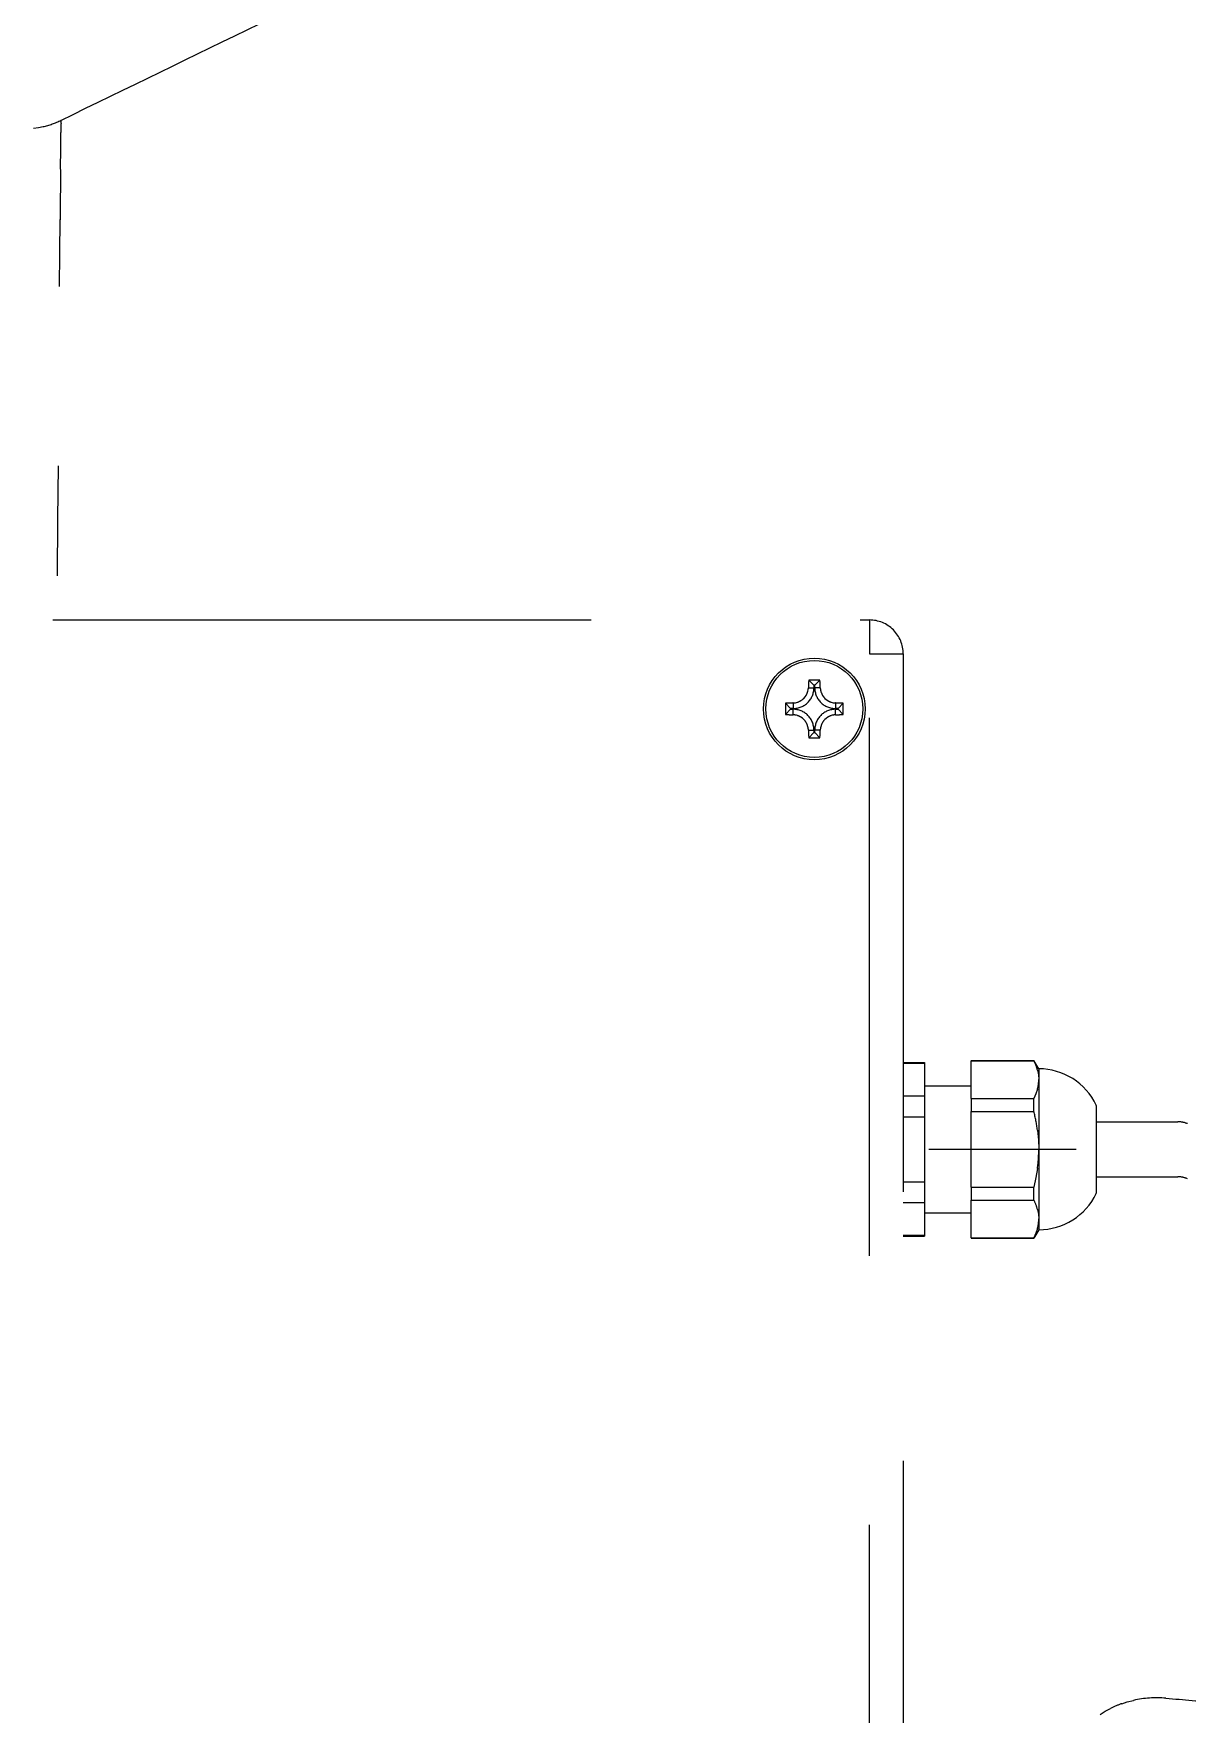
# Model space of a CAD drawing. Header units: inches. Extents: x 402 to 1066, y -128 to 290.
# Drawn here: x 683.89 to 689.25, y 222.39 to 230.19 of the extents above; entities that cross this region are included whole.
import ezdxf

# ---------------------------------------------------------------- set-up
doc = ezdxf.new("R2010")
doc.units = ezdxf.units.IN
doc.header["$MEASUREMENT"] = 0
doc.linetypes.add('HIDDEN', pattern=[0.375, 0.25, -0.125])
doc.layers.get('0').update_dxf_attribs({"color": 10})

msp = doc.modelspace()

# ---------------------------------------------------------------- linework, layer by layer
at = {"color": 1, "linetype": 'HIDDEN', "ltscale": 10}
for p, q in [((683.89349, 229.75444), (683.9156, 229.7576)), ((683.9156, 229.7576), (683.93739, 229.76198)), ((684.02077, 229.77708), (684.021, 229.78742)), ((684.021, 229.78742), (684.02123, 229.79156)), ((684.0194, 229.66217), (684.02016, 229.73409)), ((684.01851, 229.56374), (684.0194, 229.66217)), ((684.01548, 229.17395), (684.01664, 229.32992)), ((684.01435, 229.01895), (684.01548, 229.17395)), ((684.00674, 227.93694), (684.00848, 228.18543)), ((684.00491, 227.67558), (684.00674, 227.93694)), ((676.48345, 227.46976), (687.77606, 227.46976)), ((687.77606, 227.46976), (687.77606, 227.31237)), ((687.77606, 227.31237), (687.93345, 227.31237)), ((687.77606, 213.26546), (687.77606, 227.31237)), ((687.93345, 227.31237), (687.93345, 213.26546)), ((687.49435, 227.19077), (687.51854, 227.16658)), ((687.54625, 227.19077), (687.52206, 227.16658)), ((687.47124, 227.10564), (687.47754, 227.1128)), ((687.47754, 227.1128), (687.48193, 227.11919)), ((687.48912, 227.13471), (687.4905, 227.13939)), ((687.4905, 227.13939), (687.49167, 227.14477)), ((687.49276, 227.15499), (687.51854, 227.15499)), ((687.52206, 227.16658), (687.51854, 227.16658)), ((687.51854, 227.16658), (687.51854, 227.15499)), ((687.52206, 227.15499), (687.52206, 227.16658)), ((687.54784, 227.15499), (687.52206, 227.15499)), ((687.55153, 227.13454), (687.55468, 227.12661)), ((687.55468, 227.12661), (687.55872, 227.1191)), ((687.56934, 227.10566), (687.57505, 227.10051)), ((687.57505, 227.10051), (687.58275, 227.09506)), ((687.38615, 227.08257), (687.41034, 227.05838)), ((687.41034, 227.05486), (687.38615, 227.03067)), ((687.42193, 227.05838), (687.41034, 227.05838)), ((687.41034, 227.05838), (687.41034, 227.05486)), ((687.41034, 227.05486), (687.42193, 227.05486)), ((687.42193, 227.08416), (687.42193, 227.05838)), ((687.42193, 227.02908), (687.42193, 227.05486)), ((687.43214, 227.08525), (687.43751, 227.08642)), ((687.43726, 227.02689), (687.43217, 227.02798)), ((687.44225, 227.02543), (687.43726, 227.02689)), ((687.43751, 227.08642), (687.44218, 227.08778)), ((687.46484, 227.01329), (687.45776, 227.01824)), ((687.47129, 227.00755), (687.46484, 227.01329)), ((687.57508, 227.01275), (687.56932, 227.00756)), ((687.58285, 227.01824), (687.57508, 227.01275)), ((687.59823, 227.08784), (687.60832, 227.08528)), ((687.60301, 227.0268), (687.59833, 227.02543)), ((687.60841, 227.02798), (687.60301, 227.0268)), ((687.60832, 227.08528), (687.61867, 227.08416)), ((687.61867, 227.08416), (687.61867, 227.05838)), ((687.63026, 227.05838), (687.61867, 227.05838)), ((687.61867, 227.02908), (687.61867, 227.05486)), ((687.61867, 227.05486), (687.63026, 227.05486)), ((687.63026, 227.05838), (687.65445, 227.08257)), ((687.63026, 227.05486), (687.63026, 227.05838)), ((687.63026, 227.05486), (687.65445, 227.03067)), ((687.4905, 226.97385), (687.48913, 226.97852)), ((687.49166, 226.96848), (687.4905, 226.97385)), ((687.49276, 226.95825), (687.51854, 226.95825)), ((687.51854, 226.94665), (687.49435, 226.92247)), ((687.51854, 226.95825), (687.51854, 226.94665)), ((687.51854, 226.94665), (687.52206, 226.94665)), ((687.54784, 226.95825), (687.52206, 226.95825)), ((687.52206, 226.94665), (687.52206, 226.95825)), ((687.52206, 226.94665), (687.54625, 226.92247)), ((687.54895, 226.96854), (687.54784, 226.95825)), ((687.55148, 226.97856), (687.54895, 226.96854)), ((687.93345, 225.41388), (688.03182, 225.41388)), ((687.93345, 225.41), (688.03182, 225.41)), ((688.03182, 225.41388), (688.03182, 225.41)), ((688.03182, 225.41), (688.03182, 225.30567)), ((688.24822, 225.42371), (688.54028, 225.42371)), ((688.24822, 225.42371), (688.24822, 225.42227)), ((688.24822, 225.42227), (688.54028, 225.42227)), ((688.24822, 225.24631), (688.24822, 225.42227)), ((688.54028, 225.42227), (688.54028, 225.42371)), ((688.563, 225.38437), (688.54028, 225.42371)), ((688.557, 225.37866), (688.56151, 225.35631)), ((688.563, 225.38437), (688.563, 225.33429)), ((688.03182, 225.30567), (688.03182, 225.25857)), ((688.03182, 225.30567), (688.24822, 225.30567)), ((688.56151, 225.35631), (688.563, 225.33429)), ((688.563, 225.33429), (688.563, 225.01057)), ((687.93345, 225.25857), (688.03182, 225.25857)), ((688.03182, 225.25857), (688.03182, 225.162)), ((688.24822, 225.24631), (688.24822, 225.18654)), ((688.24822, 225.24631), (688.54028, 225.24631)), ((688.55003, 225.26854), (688.54028, 225.24631)), ((688.54028, 225.18654), (688.54028, 225.24631)), ((688.55702, 225.28997), (688.55003, 225.26854)), ((687.93345, 225.162), (688.03182, 225.162)), ((688.03182, 225.162), (688.03182, 224.85914)), ((688.24822, 225.18654), (688.54028, 225.18654)), ((688.24822, 224.8346), (688.24822, 225.18654)), ((688.83152, 225.13845), (688.83152, 225.2073)), ((688.83152, 224.88269), (688.83152, 225.13845)), ((688.83152, 225.13845), (689.20878, 225.13845)), ((688.557, 225.09931), (688.56151, 225.05463)), ((688.05148, 225.01057), (688.73702, 225.01057)), ((688.56151, 225.05463), (688.563, 225.01057)), ((688.563, 225.01057), (688.563, 224.68685)), ((688.55702, 224.92195), (688.55003, 224.87907)), ((687.93345, 224.85914), (688.03182, 224.85914)), ((688.03182, 224.85914), (688.03182, 224.76257)), ((688.24822, 224.8346), (688.54028, 224.8346)), ((688.24822, 224.8346), (688.24822, 224.77483)), ((688.55003, 224.87907), (688.54028, 224.8346)), ((688.54028, 224.77483), (688.54028, 224.8346)), ((688.83152, 224.88269), (689.20878, 224.88269)), ((688.83152, 224.81383), (688.83152, 224.88269)), ((687.93345, 224.76257), (688.03182, 224.76257)), ((688.03182, 224.76257), (688.03182, 224.71546)), ((688.24822, 224.59886), (688.24822, 224.77483)), ((688.24822, 224.77483), (688.54028, 224.77483)), ((688.03182, 224.71546), (688.03182, 224.61113)), ((688.03182, 224.71546), (688.24822, 224.71546)), ((688.557, 224.73122), (688.56151, 224.70888)), ((688.56151, 224.70888), (688.563, 224.68685)), ((688.563, 224.68685), (688.563, 224.63677)), ((687.93345, 224.61113), (688.03182, 224.61113)), ((687.93345, 224.60726), (688.03182, 224.60726)), ((688.03182, 224.61113), (688.03182, 224.60726)), ((688.24822, 224.59886), (688.54028, 224.59886)), ((688.24822, 224.59886), (688.24822, 224.59742)), ((688.24822, 224.59742), (688.54028, 224.59742)), ((688.563, 224.63677), (688.54028, 224.59742)), ((688.55003, 224.6211), (688.54028, 224.59886)), ((688.54028, 224.59742), (688.54028, 224.59886)), ((688.55702, 224.64254), (688.55003, 224.6211)), ((688.87145, 222.39962), (688.89607, 222.41279)), ((688.94802, 222.43467), (688.97376, 222.44287)), ((688.97376, 222.44287), (689.00291, 222.45027)), ((688.84786, 222.38502), (688.87145, 222.39962))]:
    msp.add_line(p, q, dxfattribs=at)
for radius in [0.23608, 0.22525]:
    msp.add_circle((687.5203, 227.05662), radius, dxfattribs=at)
for centre, radius, start, end in [((-449.61981, 2559.45731), 2590.84632, 295.94802904, 295.97073942), ((683.84901, 230.14609), 0.39414, 282.958491, 295.909363), ((691.94677, 229.64307), 7.92714, 179.031445, 179.342123), ((945.77689, 227.35534), 261.76769, 179.5166887, 179.5678741), ((687.77606, 227.31237), 0.15739, 0, 90.000037), ((689.96604, 227.06298), 2.47499, 177.040349, 177.869575), ((687.5203, 224.49136), 2.69954, 89.449306, 90.550776), ((685.09856, 227.06404), 2.45096, 2.126437, 2.963805), ((687.42193, 227.15499), 0.09661, 269.999963, 0), ((687.4188, 227.15841), 0.07439, 288.316891, 314.822827), ((687.41903, 227.15777), 0.0738, 328.47548, 341.787316), ((687.41898, 227.15774), 0.07384, 349.888759, 357.864867), ((687.61867, 227.15499), 0.09661, 180.000075, 270.000106), ((687.62183, 227.15779), 0.07405, 182.164248, 198.294983), ((687.62809, 227.16299), 0.08208, 212.319861, 224.300505), ((687.62145, 227.15789), 0.07379, 238.36978, 251.659511), ((690.08557, 227.05662), 2.69954, 179.449343, 180.55082), ((687.51288, 224.63488), 2.45096, 92.126473, 92.963848), ((687.51394, 229.50236), 2.47499, 267.040209, 267.869469), ((687.42193, 226.95825), 0.09661, 0, 90.000037), ((687.41868, 227.16269), 0.0786, 272.376944, 279.865686), ((687.41868, 226.95055), 0.0786, 80.1173, 87.622688), ((687.41915, 226.95535), 0.07379, 58.45556, 71.754321), ((687.61867, 226.95825), 0.09661, 90.000037, 180.000075), ((687.62146, 226.95533), 0.07381, 108.26591, 121.541674), ((687.62143, 226.95528), 0.07385, 92.13609, 100.143579), ((687.52666, 224.61087), 2.47499, 87.040298, 87.869537), ((687.52772, 229.47836), 2.45096, 272.126399, 272.963766), ((684.95504, 227.05662), 2.69954, 359.449249, 0.550736), ((687.41852, 226.95512), 0.07439, 18.338046, 44.815511), ((687.41422, 226.95499), 0.07861, 2.377728, 9.876967), ((689.94204, 227.04919), 2.45096, 182.126354, 182.963736), ((685.07456, 227.05026), 2.47499, 357.040251, 357.869506), ((687.62206, 226.95513), 0.07437, 135.167437, 161.634693), ((687.5203, 229.62188), 2.69954, 269.44921, 270.550715), ((688.31865, 225.3123), 0.24742, 15.557534, 26.390492), ((688.563, 225.08926), 0.2951, 25.376945, 90.000037), ((688.39396, 225.33455), 0.16904, 344.7109, 359.910797), ((688.81185, 225.2073), 0.01967, 0, 25.376945), ((687.7278, 224.98559), 0.83696, 7.80888, 13.891902), ((689.20878, 225.0204), 0.11804, 67.858306, 90.000037), ((687.89995, 225.01082), 0.66305, 352.297329, 359.978729), ((689.20878, 224.76465), 0.11804, 67.858306, 90.000037), ((688.31865, 224.66486), 0.24742, 15.557534, 26.390492), ((688.563, 224.93187), 0.2951, 269.999963, 334.623067), ((688.81185, 224.81383), 0.01967, 334.623067, 0), ((688.39396, 224.68712), 0.16904, 344.7109, 359.910797), ((689.10936, 221.97896), 0.48342, 109.495037, 116.17921), ((689.11045, 221.95851), 0.50339, 85.126971, 102.334464), ((707.78772, 448.03353), 226.34185, 265.2775151, 265.3399567)]:
    msp.add_arc(centre, radius, start, end, dxfattribs=at)

doc.saveas('drawing.dxf')
